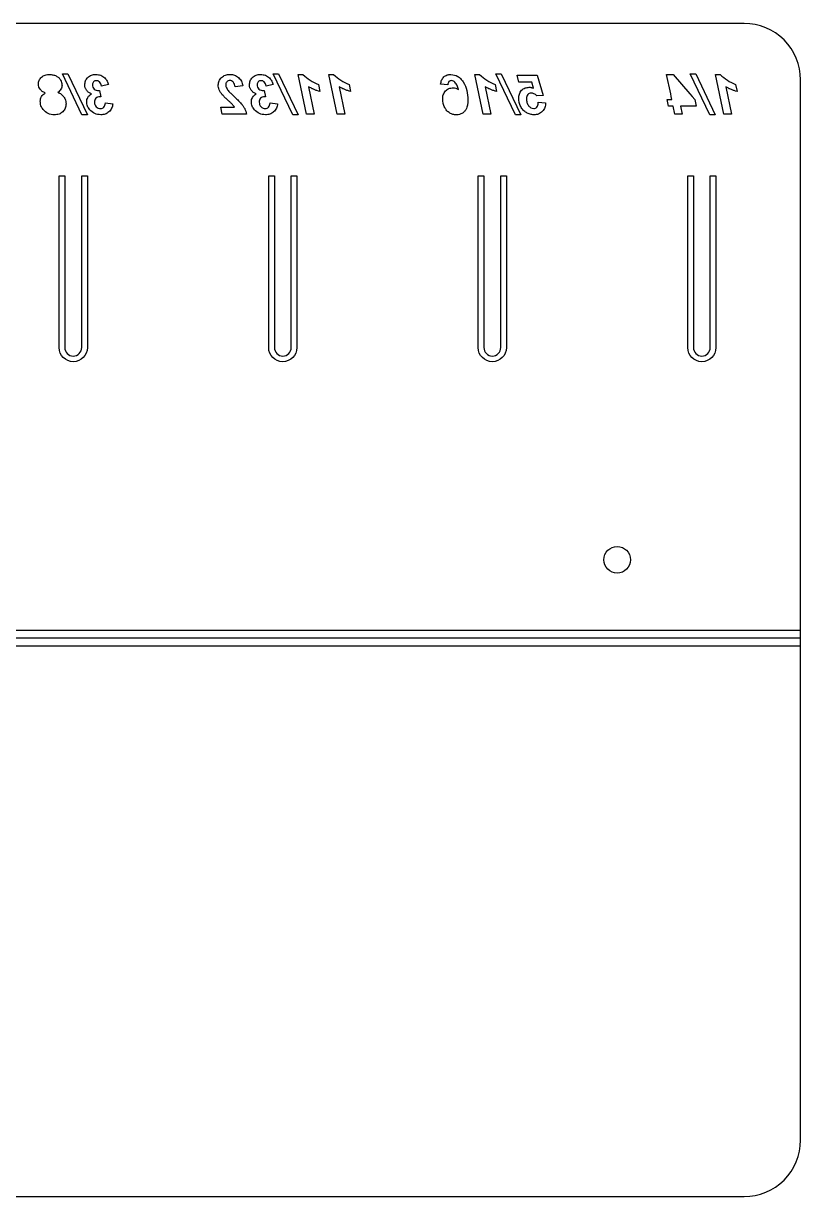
# Model space of a CAD drawing. Header units: inches. Extents: x -27.2 to 0.5, y -10.4 to 0.
# Drawn here: x -6.39 to 0.5, y -10.39 to 0 of the extents above; entities that cross this region are included whole.
import ezdxf

# ---------------------------------------------------------------- set-up
doc = ezdxf.new("R2010")
doc.units = ezdxf.units.IN
doc.layers.get('0').update_dxf_attribs({"linetype": 'CONTINUOUS'})

msp = doc.modelspace()

# ---------------------------------------------------------------- linework, layer by layer
for p, q in [((-3.879, -0.803), (-3.952, -0.451)), ((-3.952, -0.451), (-3.911, -0.451)), ((-3.607, -0.803), (-3.68, -0.451)), ((-3.68, -0.451), (-3.639, -0.451)), ((-2.313, -0.803), (-2.386, -0.451)), ((-2.386, -0.451), (-2.345, -0.451)), ((-1.998, -0.52), (-2.011, -0.458)), ((-2.011, -0.458), (-1.835, -0.458)), ((-1.835, -0.458), (-1.782, -0.637)), ((-0.181, -0.803), (-0.255, -0.451)), ((-0.255, -0.451), (-0.213, -0.451)), ((-6.255, -0.538), (-6.255, -0.538)), ((-5.713, -0.594), (-5.701, -0.651)), ((-5.633, -0.542), (-5.696, -0.555)), ((-4.444, -0.552), (-4.511, -0.562)), ((-4.253, -0.594), (-4.241, -0.651)), ((-4.173, -0.542), (-4.236, -0.555)), ((-3.86, -0.561), (-3.81, -0.803)), ((-3.773, -0.541), (-3.761, -0.602)), ((-3.588, -0.561), (-3.538, -0.803)), ((-3.502, -0.541), (-3.489, -0.602)), ((-2.626, -0.544), (-2.69, -0.539)), ((-2.294, -0.561), (-2.244, -0.803)), ((-2.208, -0.541), (-2.195, -0.602)), ((-1.882, -0.52), (-1.998, -0.52)), ((-1.866, -0.574), (-1.882, -0.52)), ((-0.163, -0.561), (-0.112, -0.803)), ((-0.076, -0.541), (-0.063, -0.602)), ((-5.661, -0.704), (-5.595, -0.712)), ((-4.201, -0.704), (-4.135, -0.712)), ((-2.448, -0.676), (-2.448, -0.679)), ((-1.782, -0.637), (-1.838, -0.641)), ((-1.827, -0.697), (-1.76, -0.703)), ((-4.625, -0.803), (-4.637, -0.741)), ((-4.637, -0.741), (-4.516, -0.741)), ((-4.412, -0.803), (-4.625, -0.803)), ((-3.81, -0.803), (-3.879, -0.803)), ((-3.538, -0.803), (-3.607, -0.803)), ((-2.244, -0.803), (-2.313, -0.803)), ((-0.112, -0.803), (-0.181, -0.803)), ((-27.25, -5.374), (0.5, -5.374)), ((0.5, -5.445), (-27.25, -5.445)), ((0.5, -5.517), (-27.25, -5.517))]:
    msp.add_line(p, q)
for points in [[(0, -10.391, 0.414214), (0.5, -9.891), (0.5, -0.5, 0.414214), (0, 0), (-26.75, 0, 0.414214), (-27.25, -0.5), (-27.25, -9.891, 0.414214), (-26.75, -10.391)], [(-6.021, -2.871, 1), (-5.871, -2.871), (-5.871, -1.35), (-5.821, -1.35), (-5.821, -2.871, -1), (-6.071, -2.871), (-6.071, -1.35), (-6.021, -1.35)], [(-4.164, -2.871, 1), (-4.014, -2.871), (-4.014, -1.35), (-3.964, -1.35), (-3.964, -2.871, -1), (-4.214, -2.871), (-4.214, -1.35), (-4.164, -1.35)], [(-2.307, -2.871, 1), (-2.157, -2.871), (-2.157, -1.35), (-2.107, -1.35), (-2.107, -2.871, -1), (-2.357, -2.871), (-2.357, -1.35), (-2.307, -1.35)], [(-0.5, -2.871), (-0.5, -1.35), (-0.45, -1.35), (-0.45, -2.871, 1), (-0.3, -2.871), (-0.3, -1.35), (-0.25, -1.35), (-0.25, -2.871, -1)]]:
    msp.add_lwpolyline(points, format="xyb", close=True)
for points in [[(-5.869, -0.809), (-6.042, -0.447), (-5.994, -0.447), (-5.821, -0.809)], [(-4.001, -0.809), (-4.174, -0.447), (-4.127, -0.447), (-3.953, -0.809)], [(-2.028, -0.809), (-2.201, -0.447), (-2.153, -0.447), (-1.98, -0.809)], [(-0.549, -0.803), (-0.614, -0.803), (-0.629, -0.732), (-0.671, -0.732), (-0.683, -0.673), (-0.641, -0.673), (-0.646, -0.648), (-0.651, -0.623), (-0.687, -0.453), (-0.628, -0.453), (-0.482, -0.623), (-0.46, -0.648), (-0.438, -0.674), (-0.426, -0.732), (-0.564, -0.732)], [(-0.304, -0.809), (-0.477, -0.447), (-0.429, -0.447), (-0.256, -0.809)]]:
    msp.add_lwpolyline(points, close=True)
msp.add_circle((-1.125, -4.75), 0.118)
for points, knots in [([(-6.255, -0.538), (-6.254, -0.526), (-6.253, -0.514), (-6.244, -0.494), (-6.237, -0.485), (-6.229, -0.476)], [0, 0, 0, 0, 0.0895103, 0.0895103, 0.1790423, 0.1790423, 0.1790423, 0.1790423]), ([(-6.229, -0.476), (-6.217, -0.468), (-6.207, -0.461), (-6.182, -0.453), (-6.169, -0.452), (-6.156, -0.452)], [0, 0, 0, 0, 0.1120344, 0.1120344, 0.2230171, 0.2230171, 0.2230171, 0.2230171]), ([(-6.156, -0.452), (-6.146, -0.452), (-6.136, -0.453), (-6.116, -0.457), (-6.107, -0.461), (-6.097, -0.465)], [0, 0, 0, 0, 0.0771823, 0.0771823, 0.1544878, 0.1544878, 0.1544878, 0.1544878]), ([(-6.097, -0.465), (-6.09, -0.47), (-6.082, -0.474), (-6.069, -0.486), (-6.064, -0.494), (-6.059, -0.502)], [0, 0, 0, 0, 0.0690327, 0.0690327, 0.1381318, 0.1381318, 0.1381318, 0.1381318]), ([(-6.059, -0.502), (-6.055, -0.509), (-6.052, -0.516), (-6.048, -0.528), (-6.047, -0.533), (-6.047, -0.538)], [0, 0, 0, 0, 0.0613317, 0.0613317, 0.1011847, 0.1011847, 0.1011847, 0.1011847]), ([(-5.844, -0.543), (-5.843, -0.531), (-5.842, -0.519), (-5.834, -0.498), (-5.826, -0.488), (-5.819, -0.479)], [0, 0, 0, 0, 0.0913399, 0.0913399, 0.1826867, 0.1826867, 0.1826867, 0.1826867]), ([(-5.819, -0.479), (-5.807, -0.469), (-5.798, -0.462), (-5.773, -0.453), (-5.759, -0.452), (-5.746, -0.452)], [0, 0, 0, 0, 0.1147958, 0.1147958, 0.2284521, 0.2284521, 0.2284521, 0.2284521]), ([(-5.766, -0.516), (-5.769, -0.521), (-5.772, -0.524), (-5.775, -0.533), (-5.776, -0.538), (-5.776, -0.543)], [0, 0, 0, 0, 0.04100901, 0.04100901, 0.08178306, 0.08178306, 0.08178306, 0.08178306]), ([(-5.741, -0.507), (-5.746, -0.507), (-5.75, -0.507), (-5.759, -0.51), (-5.762, -0.513), (-5.766, -0.516)], [0, 0, 0, 0, 0.03616929, 0.03616929, 0.07244502, 0.07244502, 0.07244502, 0.07244502]), ([(-5.746, -0.452), (-5.731, -0.453), (-5.716, -0.454), (-5.69, -0.464), (-5.678, -0.473), (-5.666, -0.483)], [0, 0, 0, 0, 0.11298, 0.11298, 0.2260026, 0.2260026, 0.2260026, 0.2260026]), ([(-5.714, -0.518), (-5.718, -0.514), (-5.722, -0.511), (-5.731, -0.508), (-5.736, -0.507), (-5.741, -0.507)], [0, 0, 0, 0, 0.03802152, 0.03802152, 0.07607967, 0.07607967, 0.07607967, 0.07607967]), ([(-5.696, -0.555), (-5.698, -0.548), (-5.699, -0.541), (-5.706, -0.528), (-5.709, -0.524), (-5.714, -0.518)], [0, 0, 0, 0, 0.0538288, 0.0538288, 0.1092809, 0.1092809, 0.1092809, 0.1092809]), ([(-5.666, -0.483), (-5.658, -0.492), (-5.652, -0.5), (-5.641, -0.52), (-5.637, -0.531), (-5.633, -0.542)], [0, 0, 0, 0, 0.0973688, 0.0973688, 0.1936686, 0.1936686, 0.1936686, 0.1936686]), ([(-4.661, -0.545), (-4.66, -0.533), (-4.659, -0.52), (-4.65, -0.498), (-4.642, -0.488), (-4.633, -0.478)], [0, 0, 0, 0, 0.0973033, 0.0973033, 0.1946583, 0.1946583, 0.1946583, 0.1946583]), ([(-4.633, -0.478), (-4.621, -0.469), (-4.611, -0.462), (-4.585, -0.453), (-4.571, -0.452), (-4.557, -0.452)], [0, 0, 0, 0, 0.117776, 0.117776, 0.2346407, 0.2346407, 0.2346407, 0.2346407]), ([(-4.584, -0.516), (-4.588, -0.521), (-4.591, -0.525), (-4.594, -0.534), (-4.595, -0.54), (-4.595, -0.545)], [0, 0, 0, 0, 0.04315906, 0.04315906, 0.08617864, 0.08617864, 0.08617864, 0.08617864]), ([(-4.558, -0.505), (-4.563, -0.506), (-4.568, -0.506), (-4.577, -0.51), (-4.581, -0.513), (-4.584, -0.516)], [0, 0, 0, 0, 0.03803741, 0.03803741, 0.07609758, 0.07609758, 0.07609758, 0.07609758]), ([(-4.53, -0.518), (-4.534, -0.514), (-4.538, -0.511), (-4.547, -0.506), (-4.553, -0.506), (-4.558, -0.505)], [0, 0, 0, 0, 0.04130249, 0.04130249, 0.08263474, 0.08263474, 0.08263474, 0.08263474]), ([(-4.557, -0.452), (-4.543, -0.453), (-4.529, -0.453), (-4.504, -0.462), (-4.494, -0.469), (-4.482, -0.478)], [0, 0, 0, 0, 0.1041495, 0.1041495, 0.2085119, 0.2085119, 0.2085119, 0.2085119]), ([(-4.511, -0.562), (-4.513, -0.554), (-4.515, -0.546), (-4.521, -0.531), (-4.524, -0.525), (-4.53, -0.518)], [0, 0, 0, 0, 0.0625252, 0.0625252, 0.1276323, 0.1276323, 0.1276323, 0.1276323]), ([(-4.482, -0.478), (-4.472, -0.489), (-4.463, -0.499), (-4.45, -0.524), (-4.447, -0.538), (-4.444, -0.552)], [0, 0, 0, 0, 0.119618, 0.119618, 0.2384146, 0.2384146, 0.2384146, 0.2384146]), ([(-4.384, -0.543), (-4.383, -0.531), (-4.382, -0.519), (-4.374, -0.498), (-4.367, -0.488), (-4.359, -0.479)], [0, 0, 0, 0, 0.0913398, 0.0913398, 0.1826867, 0.1826867, 0.1826867, 0.1826867]), ([(-4.359, -0.479), (-4.347, -0.469), (-4.338, -0.462), (-4.313, -0.453), (-4.3, -0.452), (-4.286, -0.452)], [0, 0, 0, 0, 0.1147958, 0.1147958, 0.2284521, 0.2284521, 0.2284521, 0.2284521]), ([(-4.306, -0.516), (-4.31, -0.521), (-4.312, -0.524), (-4.316, -0.533), (-4.316, -0.538), (-4.316, -0.543)], [0, 0, 0, 0, 0.04100902, 0.04100902, 0.08178307, 0.08178307, 0.08178307, 0.08178307]), ([(-4.281, -0.507), (-4.286, -0.507), (-4.291, -0.507), (-4.299, -0.51), (-4.302, -0.513), (-4.306, -0.516)], [0, 0, 0, 0, 0.03616933, 0.03616933, 0.0724451, 0.0724451, 0.0724451, 0.0724451]), ([(-4.286, -0.452), (-4.271, -0.453), (-4.256, -0.454), (-4.23, -0.464), (-4.218, -0.473), (-4.207, -0.483)], [0, 0, 0, 0, 0.11298, 0.11298, 0.2260026, 0.2260026, 0.2260026, 0.2260026]), ([(-4.255, -0.518), (-4.258, -0.514), (-4.262, -0.511), (-4.271, -0.508), (-4.276, -0.507), (-4.281, -0.507)], [0, 0, 0, 0, 0.03802152, 0.03802152, 0.07607968, 0.07607968, 0.07607968, 0.07607968]), ([(-4.236, -0.555), (-4.238, -0.548), (-4.24, -0.541), (-4.246, -0.528), (-4.249, -0.524), (-4.255, -0.518)], [0, 0, 0, 0, 0.0538288, 0.0538288, 0.1092809, 0.1092809, 0.1092809, 0.1092809]), ([(-4.207, -0.483), (-4.198, -0.492), (-4.192, -0.5), (-4.181, -0.52), (-4.177, -0.531), (-4.173, -0.542)], [0, 0, 0, 0, 0.0973688, 0.0973688, 0.1936687, 0.1936687, 0.1936687, 0.1936687]), ([(-3.911, -0.451), (-3.888, -0.471), (-3.87, -0.488), (-3.824, -0.518), (-3.799, -0.529), (-3.773, -0.541)], [0, 0, 0, 0, 0.2331454, 0.2331454, 0.4637313, 0.4637313, 0.4637313, 0.4637313]), ([(-3.639, -0.451), (-3.616, -0.471), (-3.598, -0.488), (-3.552, -0.518), (-3.527, -0.529), (-3.502, -0.541)], [0, 0, 0, 0, 0.2331455, 0.2331455, 0.4637314, 0.4637314, 0.4637314, 0.4637314]), ([(-2.69, -0.539), (-2.688, -0.526), (-2.686, -0.514), (-2.677, -0.492), (-2.67, -0.484), (-2.662, -0.473)], [0, 0, 0, 0, 0.0939792, 0.0939792, 0.1892858, 0.1892858, 0.1892858, 0.1892858]), ([(-2.662, -0.473), (-2.652, -0.466), (-2.643, -0.46), (-2.622, -0.453), (-2.611, -0.452), (-2.599, -0.452)], [0, 0, 0, 0, 0.0947599, 0.0947599, 0.188927, 0.188927, 0.188927, 0.188927]), ([(-2.616, -0.515), (-2.619, -0.52), (-2.622, -0.523), (-2.625, -0.533), (-2.625, -0.539), (-2.626, -0.544)], [0, 0, 0, 0, 0.04590354, 0.04590354, 0.09020676, 0.09020676, 0.09020676, 0.09020676]), ([(-2.594, -0.506), (-2.598, -0.507), (-2.602, -0.507), (-2.61, -0.51), (-2.612, -0.512), (-2.616, -0.515)], [0, 0, 0, 0, 0.03080194, 0.03080194, 0.06173308, 0.06173308, 0.06173308, 0.06173308]), ([(-2.599, -0.452), (-2.577, -0.455), (-2.555, -0.458), (-2.528, -0.474), (-2.52, -0.481), (-2.505, -0.497), (-2.497, -0.507), (-2.49, -0.517)], [0, 0, 0, 0, 0.1753396, 0.1753396, 0.2633786, 0.2633786, 0.365568, 0.365568, 0.365568, 0.365568]), ([(-2.563, -0.52), (-2.568, -0.516), (-2.572, -0.512), (-2.583, -0.508), (-2.588, -0.507), (-2.594, -0.506)], [0, 0, 0, 0, 0.04527615, 0.04527615, 0.09063097, 0.09063097, 0.09063097, 0.09063097]), ([(-2.49, -0.517), (-2.476, -0.544), (-2.464, -0.567), (-2.451, -0.62), (-2.45, -0.648), (-2.448, -0.676)], [0, 0, 0, 0, 0.2305178, 0.2305178, 0.4599681, 0.4599681, 0.4599681, 0.4599681]), ([(-2.345, -0.451), (-2.322, -0.471), (-2.304, -0.488), (-2.258, -0.518), (-2.233, -0.529), (-2.208, -0.541)], [0, 0, 0, 0, 0.2331454, 0.2331454, 0.4637313, 0.4637313, 0.4637313, 0.4637313]), ([(-0.213, -0.451), (-0.19, -0.471), (-0.172, -0.488), (-0.126, -0.518), (-0.101, -0.529), (-0.076, -0.541)], [0, 0, 0, 0, 0.2331454, 0.2331454, 0.4637313, 0.4637313, 0.4637313, 0.4637313]), ([(-6.251, -0.563), (-6.251, -0.563), (-6.251, -0.562), (-6.254, -0.554), (-6.254, -0.546), (-6.255, -0.538)], [0.06035086, 0.06035086, 0.06035086, 0.06035086, 0.0651631, 0.0651631, 0.12804384, 0.12804384, 0.12804384, 0.12804384]), ([(-6.196, -0.616), (-6.204, -0.612), (-6.213, -0.608), (-6.228, -0.597), (-6.233, -0.591), (-6.24, -0.583)], [0, 0, 0, 0, 0.0710065, 0.0710065, 0.1426814, 0.1426814, 0.1426814, 0.1426814]), ([(-6.228, -0.648), (-6.223, -0.641), (-6.219, -0.635), (-6.209, -0.624), (-6.202, -0.62), (-6.196, -0.616)], [0, 0, 0, 0, 0.0623923, 0.0623923, 0.1245972, 0.1245972, 0.1245972, 0.1245972]), ([(-6.055, -0.582), (-6.059, -0.588), (-6.063, -0.593), (-6.072, -0.603), (-6.078, -0.607), (-6.083, -0.61)], [0, 0, 0, 0, 0.0545088, 0.0545088, 0.1087872, 0.1087872, 0.1087872, 0.1087872]), ([(-6.083, -0.61), (-6.072, -0.615), (-6.062, -0.619), (-6.044, -0.632), (-6.037, -0.641), (-6.03, -0.65)], [0, 0, 0, 0, 0.0863974, 0.0863974, 0.1728222, 0.1728222, 0.1728222, 0.1728222]), ([(-6.048, -0.563), (-6.048, -0.564), (-6.048, -0.565), (-6.05, -0.571), (-6.052, -0.577), (-6.055, -0.582)], [0.04200837, 0.04200837, 0.04200837, 0.04200837, 0.04723529, 0.04723529, 0.09448665, 0.09448665, 0.09448665, 0.09448665]), ([(-5.828, -0.592), (-5.833, -0.584), (-5.837, -0.577), (-5.843, -0.561), (-5.843, -0.552), (-5.844, -0.543)], [0, 0, 0, 0, 0.06767, 0.06767, 0.13534, 0.13534, 0.13534, 0.13534]), ([(-5.784, -0.624), (-5.793, -0.621), (-5.801, -0.617), (-5.816, -0.606), (-5.822, -0.599), (-5.828, -0.592)], [0, 0, 0, 0, 0.0709863, 0.0709863, 0.1420523, 0.1420523, 0.1420523, 0.1420523]), ([(-5.776, -0.543), (-5.775, -0.55), (-5.775, -0.557), (-5.77, -0.57), (-5.766, -0.575), (-5.762, -0.581)], [0, 0, 0, 0, 0.0540591, 0.0540591, 0.1083495, 0.1083495, 0.1083495, 0.1083495]), ([(-5.762, -0.581), (-5.755, -0.586), (-5.749, -0.59), (-5.735, -0.594), (-5.727, -0.595), (-5.72, -0.595)], [0, 0, 0, 0, 0.0648179, 0.0648179, 0.1287817, 0.1287817, 0.1287817, 0.1287817]), ([(-5.72, -0.595), (-5.719, -0.595), (-5.717, -0.595), (-5.715, -0.595), (-5.714, -0.595), (-5.713, -0.594)], [0, 0, 0, 0, 0.00881775, 0.00881775, 0.01762439, 0.01762439, 0.01762439, 0.01762439]), ([(-4.653, -0.587), (-4.655, -0.58), (-4.658, -0.574), (-4.661, -0.56), (-4.661, -0.553), (-4.661, -0.545)], [0, 0, 0, 0, 0.0547651, 0.0547651, 0.1095847, 0.1095847, 0.1095847, 0.1095847]), ([(-4.625, -0.631), (-4.63, -0.624), (-4.636, -0.617), (-4.645, -0.603), (-4.649, -0.596), (-4.653, -0.587)], [0, 0, 0, 0, 0.0664934, 0.0664934, 0.1336236, 0.1336236, 0.1336236, 0.1336236]), ([(-4.595, -0.545), (-4.595, -0.55), (-4.594, -0.553), (-4.592, -0.562), (-4.59, -0.566), (-4.589, -0.57)], [0, 0, 0, 0, 0.03609009, 0.03609009, 0.07179303, 0.07179303, 0.07179303, 0.07179303]), ([(-4.589, -0.57), (-4.585, -0.576), (-4.582, -0.581), (-4.575, -0.592), (-4.57, -0.597), (-4.566, -0.602)], [0, 0, 0, 0, 0.057347, 0.057347, 0.1132367, 0.1132367, 0.1132367, 0.1132367]), ([(-4.566, -0.602), (-4.558, -0.61), (-4.552, -0.616), (-4.536, -0.632), (-4.529, -0.639), (-4.521, -0.646)], [0, 0, 0, 0, 0.0896047, 0.0896047, 0.1710433, 0.1710433, 0.1710433, 0.1710433]), ([(-4.368, -0.592), (-4.373, -0.584), (-4.378, -0.577), (-4.383, -0.561), (-4.384, -0.552), (-4.384, -0.543)], [0, 0, 0, 0, 0.06767, 0.06767, 0.1353399, 0.1353399, 0.1353399, 0.1353399]), ([(-4.324, -0.624), (-4.333, -0.621), (-4.341, -0.617), (-4.356, -0.606), (-4.362, -0.599), (-4.368, -0.592)], [0, 0, 0, 0, 0.0709863, 0.0709863, 0.1420522, 0.1420522, 0.1420522, 0.1420522]), ([(-4.316, -0.543), (-4.316, -0.55), (-4.315, -0.557), (-4.311, -0.57), (-4.307, -0.575), (-4.302, -0.581)], [0, 0, 0, 0, 0.0540591, 0.0540591, 0.1083496, 0.1083496, 0.1083496, 0.1083496]), ([(-4.302, -0.581), (-4.295, -0.586), (-4.289, -0.59), (-4.275, -0.594), (-4.268, -0.595), (-4.26, -0.595)], [0, 0, 0, 0, 0.064818, 0.064818, 0.1287818, 0.1287818, 0.1287818, 0.1287818]), ([(-4.26, -0.595), (-4.259, -0.595), (-4.258, -0.595), (-4.255, -0.595), (-4.254, -0.595), (-4.253, -0.594)], [0, 0, 0, 0, 0.00881766, 0.00881766, 0.01762421, 0.01762421, 0.01762421, 0.01762421]), ([(-3.811, -0.586), (-3.819, -0.582), (-3.828, -0.579), (-3.844, -0.57), (-3.852, -0.566), (-3.86, -0.561)], [0, 0, 0, 0, 0.0709603, 0.0709603, 0.1421688, 0.1421688, 0.1421688, 0.1421688]), ([(-3.761, -0.602), (-3.77, -0.6), (-3.778, -0.598), (-3.794, -0.592), (-3.803, -0.589), (-3.811, -0.586)], [0, 0, 0, 0, 0.0737787, 0.0737787, 0.1469096, 0.1469096, 0.1469096, 0.1469096]), ([(-3.539, -0.586), (-3.547, -0.582), (-3.556, -0.579), (-3.573, -0.57), (-3.58, -0.566), (-3.588, -0.561)], [0, 0, 0, 0, 0.0709603, 0.0709603, 0.1421688, 0.1421688, 0.1421688, 0.1421688]), ([(-3.489, -0.602), (-3.498, -0.6), (-3.506, -0.598), (-3.522, -0.592), (-3.531, -0.589), (-3.539, -0.586)], [0, 0, 0, 0, 0.0737786, 0.0737786, 0.1469095, 0.1469095, 0.1469095, 0.1469095]), ([(-2.672, -0.673), (-2.672, -0.659), (-2.671, -0.645), (-2.662, -0.62), (-2.655, -0.609), (-2.646, -0.597)], [0, 0, 0, 0, 0.1059717, 0.1059717, 0.2126705, 0.2126705, 0.2126705, 0.2126705]), ([(-2.646, -0.597), (-2.636, -0.589), (-2.627, -0.581), (-2.605, -0.572), (-2.592, -0.571), (-2.579, -0.57)], [0, 0, 0, 0, 0.0995719, 0.0995719, 0.1990855, 0.1990855, 0.1990855, 0.1990855]), ([(-2.579, -0.57), (-2.571, -0.57), (-2.563, -0.571), (-2.547, -0.576), (-2.54, -0.58), (-2.532, -0.584)], [0, 0, 0, 0, 0.0661531, 0.0661531, 0.1322653, 0.1322653, 0.1322653, 0.1322653]), ([(-2.532, -0.584), (-2.536, -0.573), (-2.539, -0.561), (-2.549, -0.539), (-2.555, -0.531), (-2.563, -0.52)], [0, 0, 0, 0, 0.0920175, 0.0920175, 0.1864568, 0.1864568, 0.1864568, 0.1864568]), ([(-2.245, -0.586), (-2.253, -0.582), (-2.262, -0.579), (-2.279, -0.57), (-2.286, -0.566), (-2.294, -0.561)], [0, 0, 0, 0, 0.0709603, 0.0709603, 0.1421688, 0.1421688, 0.1421688, 0.1421688]), ([(-2.195, -0.602), (-2.204, -0.6), (-2.212, -0.598), (-2.228, -0.592), (-2.237, -0.589), (-2.245, -0.586)], [0, 0, 0, 0, 0.0737787, 0.0737787, 0.1469096, 0.1469096, 0.1469096, 0.1469096]), ([(-1.998, -0.665), (-1.997, -0.651), (-1.996, -0.638), (-1.988, -0.614), (-1.981, -0.604), (-1.972, -0.592)], [0, 0, 0, 0, 0.1019279, 0.1019279, 0.2043968, 0.2043968, 0.2043968, 0.2043968]), ([(-1.972, -0.592), (-1.962, -0.584), (-1.953, -0.576), (-1.931, -0.567), (-1.918, -0.566), (-1.906, -0.565)], [0, 0, 0, 0, 0.0983868, 0.0983868, 0.1966951, 0.1966951, 0.1966951, 0.1966951]), ([(-1.889, -0.616), (-1.894, -0.616), (-1.9, -0.617), (-1.91, -0.621), (-1.914, -0.624), (-1.918, -0.628)], [0, 0, 0, 0, 0.04329879, 0.04329879, 0.08667327, 0.08667327, 0.08667327, 0.08667327]), ([(-1.906, -0.565), (-1.903, -0.565), (-1.899, -0.565), (-1.893, -0.566), (-1.889, -0.567), (-1.886, -0.568)], [0, 0, 0, 0, 0.0260674, 0.0260674, 0.05212615, 0.05212615, 0.05212615, 0.05212615]), ([(-1.863, -0.622), (-1.867, -0.62), (-1.871, -0.619), (-1.88, -0.616), (-1.884, -0.616), (-1.889, -0.616)], [0, 0, 0, 0, 0.03449155, 0.03449155, 0.06899573, 0.06899573, 0.06899573, 0.06899573]), ([(-1.886, -0.568), (-1.883, -0.569), (-1.879, -0.569), (-1.873, -0.572), (-1.869, -0.573), (-1.866, -0.574)], [0, 0, 0, 0, 0.02781037, 0.02781037, 0.05560373, 0.05560373, 0.05560373, 0.05560373]), ([(-1.838, -0.641), (-1.842, -0.637), (-1.846, -0.634), (-1.854, -0.627), (-1.858, -0.625), (-1.863, -0.622)], [0, 0, 0, 0, 0.03924757, 0.03924757, 0.07871053, 0.07871053, 0.07871053, 0.07871053]), ([(-0.113, -0.586), (-0.122, -0.582), (-0.13, -0.579), (-0.147, -0.57), (-0.154, -0.566), (-0.163, -0.561)], [0, 0, 0, 0, 0.0709603, 0.0709603, 0.1421688, 0.1421688, 0.1421688, 0.1421688]), ([(-0.063, -0.602), (-0.073, -0.6), (-0.08, -0.598), (-0.097, -0.592), (-0.105, -0.589), (-0.113, -0.586)], [0, 0, 0, 0, 0.0737787, 0.0737787, 0.1469096, 0.1469096, 0.1469096, 0.1469096]), ([(-6.238, -0.679), (-6.237, -0.675), (-6.237, -0.672), (-6.234, -0.661), (-6.231, -0.655), (-6.228, -0.648)], [0.02873948, 0.02873948, 0.02873948, 0.02873948, 0.05709613, 0.05709613, 0.11429028, 0.11429028, 0.11429028, 0.11429028]), ([(-6.213, -0.762), (-6.221, -0.752), (-6.228, -0.741), (-6.235, -0.721), (-6.236, -0.713), (-6.237, -0.704)], [0, 0, 0, 0, 0.1002363, 0.1002363, 0.165605, 0.165605, 0.165605, 0.165605]), ([(-6.01, -0.712), (-6.011, -0.725), (-6.012, -0.739), (-6.022, -0.762), (-6.03, -0.772), (-6.038, -0.782)], [0, 0, 0, 0, 0.1002065, 0.1002065, 0.2004915, 0.2004915, 0.2004915, 0.2004915]), ([(-6.015, -0.679), (-6.015, -0.679), (-6.015, -0.679), (-6.012, -0.687), (-6.011, -0.696), (-6.011, -0.704)], [0.08662848, 0.08662848, 0.08662848, 0.08662848, 0.08735945, 0.08735945, 0.15339084, 0.15339084, 0.15339084, 0.15339084]), ([(-5.827, -0.693), (-5.827, -0.686), (-5.826, -0.68), (-5.823, -0.667), (-5.82, -0.661), (-5.817, -0.655)], [0, 0, 0, 0, 0.0535009, 0.0535009, 0.1069822, 0.1069822, 0.1069822, 0.1069822]), ([(-5.8, -0.765), (-5.808, -0.754), (-5.815, -0.743), (-5.825, -0.72), (-5.826, -0.707), (-5.827, -0.693)], [0, 0, 0, 0, 0.1004817, 0.1004817, 0.2010924, 0.2010924, 0.2010924, 0.2010924]), ([(-5.817, -0.655), (-5.812, -0.648), (-5.808, -0.642), (-5.797, -0.632), (-5.791, -0.628), (-5.784, -0.624)], [0, 0, 0, 0, 0.0619432, 0.0619432, 0.1236808, 0.1236808, 0.1236808, 0.1236808]), ([(-5.745, -0.663), (-5.75, -0.669), (-5.753, -0.673), (-5.757, -0.684), (-5.757, -0.691), (-5.758, -0.697)], [0, 0, 0, 0, 0.0519883, 0.0519883, 0.1036802, 0.1036802, 0.1036802, 0.1036802]), ([(-5.758, -0.697), (-5.757, -0.705), (-5.757, -0.712), (-5.752, -0.726), (-5.747, -0.731), (-5.742, -0.737)], [0, 0, 0, 0, 0.0574715, 0.0574715, 0.1150386, 0.1150386, 0.1150386, 0.1150386]), ([(-5.712, -0.651), (-5.718, -0.651), (-5.724, -0.651), (-5.736, -0.655), (-5.74, -0.659), (-5.745, -0.663)], [0, 0, 0, 0, 0.04762503, 0.04762503, 0.09544797, 0.09544797, 0.09544797, 0.09544797]), ([(-5.701, -0.651), (-5.703, -0.651), (-5.705, -0.651), (-5.708, -0.651), (-5.71, -0.651), (-5.712, -0.651)], [0, 0, 0, 0, 0.01402739, 0.01402739, 0.02807186, 0.02807186, 0.02807186, 0.02807186]), ([(-5.675, -0.742), (-5.671, -0.736), (-5.667, -0.731), (-5.663, -0.718), (-5.662, -0.711), (-5.661, -0.704)], [0, 0, 0, 0, 0.0613862, 0.0613862, 0.1203939, 0.1203939, 0.1203939, 0.1203939]), ([(-5.595, -0.712), (-5.598, -0.725), (-5.6, -0.739), (-5.612, -0.763), (-5.62, -0.773), (-5.63, -0.784)], [0, 0, 0, 0, 0.1056358, 0.1056358, 0.2118524, 0.2118524, 0.2118524, 0.2118524]), ([(-4.579, -0.677), (-4.586, -0.67), (-4.594, -0.662), (-4.61, -0.647), (-4.616, -0.64), (-4.625, -0.631)], [0, 0, 0, 0, 0.0828174, 0.0828174, 0.1692397, 0.1692397, 0.1692397, 0.1692397]), ([(-4.536, -0.718), (-4.544, -0.71), (-4.549, -0.704), (-4.564, -0.69), (-4.571, -0.684), (-4.579, -0.677)], [0, 0, 0, 0, 0.0848489, 0.0848489, 0.1635063, 0.1635063, 0.1635063, 0.1635063]), ([(-4.516, -0.741), (-4.519, -0.737), (-4.523, -0.733), (-4.529, -0.725), (-4.533, -0.721), (-4.536, -0.718)], [0, 0, 0, 0, 0.03850449, 0.03850449, 0.07701674, 0.07701674, 0.07701674, 0.07701674]), ([(-4.521, -0.646), (-4.51, -0.656), (-4.499, -0.667), (-4.477, -0.689), (-4.468, -0.698), (-4.457, -0.711)], [0, 0, 0, 0, 0.116259, 0.116259, 0.2396463, 0.2396463, 0.2396463, 0.2396463]), ([(-4.457, -0.711), (-4.451, -0.717), (-4.445, -0.724), (-4.435, -0.739), (-4.431, -0.746), (-4.427, -0.754)], [0, 0, 0, 0, 0.0670719, 0.0670719, 0.1341463, 0.1341463, 0.1341463, 0.1341463]), ([(-4.367, -0.693), (-4.367, -0.686), (-4.367, -0.68), (-4.363, -0.667), (-4.36, -0.661), (-4.357, -0.655)], [0, 0, 0, 0, 0.0535009, 0.0535009, 0.1069823, 0.1069823, 0.1069823, 0.1069823]), ([(-4.34, -0.765), (-4.348, -0.754), (-4.356, -0.743), (-4.365, -0.72), (-4.366, -0.707), (-4.367, -0.693)], [0, 0, 0, 0, 0.1004818, 0.1004818, 0.2010924, 0.2010924, 0.2010924, 0.2010924]), ([(-4.357, -0.655), (-4.352, -0.648), (-4.348, -0.642), (-4.337, -0.632), (-4.331, -0.628), (-4.324, -0.624)], [0, 0, 0, 0, 0.0619431, 0.0619431, 0.1236807, 0.1236807, 0.1236807, 0.1236807]), ([(-4.286, -0.663), (-4.29, -0.669), (-4.293, -0.673), (-4.297, -0.684), (-4.298, -0.691), (-4.298, -0.697)], [0, 0, 0, 0, 0.0519883, 0.0519883, 0.1036802, 0.1036802, 0.1036802, 0.1036802]), ([(-4.298, -0.697), (-4.297, -0.705), (-4.297, -0.712), (-4.292, -0.726), (-4.287, -0.731), (-4.282, -0.737)], [0, 0, 0, 0, 0.0574715, 0.0574715, 0.1150387, 0.1150387, 0.1150387, 0.1150387]), ([(-4.252, -0.651), (-4.258, -0.651), (-4.265, -0.651), (-4.276, -0.655), (-4.28, -0.659), (-4.286, -0.663)], [0, 0, 0, 0, 0.04762498, 0.04762498, 0.09544786, 0.09544786, 0.09544786, 0.09544786]), ([(-4.241, -0.651), (-4.243, -0.651), (-4.245, -0.651), (-4.248, -0.651), (-4.25, -0.651), (-4.252, -0.651)], [0, 0, 0, 0, 0.01402741, 0.01402741, 0.02808369, 0.02808369, 0.02808369, 0.02808369]), ([(-4.215, -0.742), (-4.211, -0.736), (-4.208, -0.731), (-4.203, -0.718), (-4.202, -0.711), (-4.201, -0.704)], [0, 0, 0, 0, 0.0613862, 0.0613862, 0.1203939, 0.1203939, 0.1203939, 0.1203939]), ([(-4.135, -0.712), (-4.138, -0.725), (-4.14, -0.739), (-4.152, -0.763), (-4.16, -0.773), (-4.17, -0.784)], [0, 0, 0, 0, 0.1056358, 0.1056358, 0.2118524, 0.2118524, 0.2118524, 0.2118524]), ([(-2.654, -0.745), (-2.659, -0.733), (-2.665, -0.722), (-2.668, -0.708), (-2.669, -0.706), (-2.669, -0.704)], [0, 0, 0, 0, 0.0958982, 0.0958982, 0.1109738, 0.1109738, 0.1109738, 0.1109738]), ([(-2.449, -0.704), (-2.45, -0.708), (-2.45, -0.711), (-2.453, -0.728), (-2.456, -0.738), (-2.461, -0.752)], [0.0710024, 0.0710024, 0.0710024, 0.0710024, 0.0983926, 0.0983926, 0.1986822, 0.1986822, 0.1986822, 0.1986822]), ([(-1.98, -0.736), (-1.985, -0.725), (-1.99, -0.713), (-1.996, -0.69), (-1.997, -0.678), (-1.998, -0.665)], [0, 0, 0, 0, 0.0953838, 0.0953838, 0.1908686, 0.1908686, 0.1908686, 0.1908686]), ([(-1.918, -0.628), (-1.923, -0.635), (-1.926, -0.639), (-1.929, -0.652), (-1.929, -0.658), (-1.93, -0.665)], [0, 0, 0, 0, 0.0568105, 0.0568105, 0.1126497, 0.1126497, 0.1126497, 0.1126497]), ([(-1.93, -0.665), (-1.929, -0.677), (-1.929, -0.688), (-1.922, -0.71), (-1.917, -0.719), (-1.91, -0.73)], [0, 0, 0, 0, 0.0890219, 0.0890219, 0.1789864, 0.1789864, 0.1789864, 0.1789864]), ([(-1.837, -0.741), (-1.833, -0.734), (-1.83, -0.73), (-1.827, -0.717), (-1.826, -0.711), (-1.826, -0.704)], [0, 0, 0, 0, 0.056385, 0.056385, 0.1116739, 0.1116739, 0.1116739, 0.1116739]), ([(-1.826, -0.704), (-1.826, -0.703), (-1.826, -0.702), (-1.826, -0.699), (-1.826, -0.698), (-1.827, -0.697)], [0, 0, 0, 0, 0.01041829, 0.01041829, 0.0204184, 0.0204184, 0.0204184, 0.0204184]), ([(-1.76, -0.703), (-1.761, -0.717), (-1.762, -0.732), (-1.771, -0.757), (-1.78, -0.768), (-1.789, -0.78)], [0, 0, 0, 0, 0.1098178, 0.1098178, 0.220112, 0.220112, 0.220112, 0.220112]), ([(-6.113, -0.809), (-6.132, -0.808), (-6.152, -0.806), (-6.186, -0.79), (-6.199, -0.777), (-6.213, -0.762)], [0, 0, 0, 0, 0.1499665, 0.1499665, 0.300049, 0.300049, 0.300049, 0.300049]), ([(-6.038, -0.782), (-6.05, -0.791), (-6.06, -0.799), (-6.085, -0.808), (-6.099, -0.808), (-6.113, -0.809)], [0, 0, 0, 0, 0.1128347, 0.1128347, 0.2252215, 0.2252215, 0.2252215, 0.2252215]), ([(-5.703, -0.809), (-5.722, -0.807), (-5.74, -0.805), (-5.773, -0.791), (-5.786, -0.778), (-5.8, -0.765)], [0, 0, 0, 0, 0.1431225, 0.1431225, 0.2862533, 0.2862533, 0.2862533, 0.2862533]), ([(-5.742, -0.737), (-5.736, -0.742), (-5.731, -0.747), (-5.718, -0.752), (-5.711, -0.753), (-5.704, -0.753)], [0, 0, 0, 0, 0.0574446, 0.0574446, 0.1148532, 0.1148532, 0.1148532, 0.1148532]), ([(-5.704, -0.753), (-5.698, -0.753), (-5.693, -0.752), (-5.683, -0.749), (-5.68, -0.746), (-5.675, -0.742)], [0, 0, 0, 0, 0.04042517, 0.04042517, 0.08098346, 0.08098346, 0.08098346, 0.08098346]), ([(-5.63, -0.784), (-5.642, -0.792), (-5.652, -0.799), (-5.676, -0.807), (-5.69, -0.808), (-5.703, -0.809)], [0, 0, 0, 0, 0.1088799, 0.1088799, 0.2174392, 0.2174392, 0.2174392, 0.2174392]), ([(-4.427, -0.754), (-4.423, -0.762), (-4.42, -0.77), (-4.415, -0.786), (-4.413, -0.795), (-4.412, -0.803)], [0, 0, 0, 0, 0.0656295, 0.0656295, 0.131259, 0.131259, 0.131259, 0.131259]), ([(-4.243, -0.809), (-4.262, -0.807), (-4.281, -0.805), (-4.313, -0.791), (-4.326, -0.778), (-4.34, -0.765)], [0, 0, 0, 0, 0.1431225, 0.1431225, 0.2862533, 0.2862533, 0.2862533, 0.2862533]), ([(-4.282, -0.737), (-4.277, -0.742), (-4.271, -0.747), (-4.258, -0.752), (-4.251, -0.753), (-4.244, -0.753)], [0, 0, 0, 0, 0.0574445, 0.0574445, 0.1148531, 0.1148531, 0.1148531, 0.1148531]), ([(-4.244, -0.753), (-4.238, -0.753), (-4.233, -0.752), (-4.224, -0.749), (-4.22, -0.746), (-4.215, -0.742)], [0, 0, 0, 0, 0.04042515, 0.04042515, 0.08098343, 0.08098343, 0.08098343, 0.08098343]), ([(-4.17, -0.784), (-4.182, -0.792), (-4.192, -0.799), (-4.216, -0.807), (-4.23, -0.808), (-4.243, -0.809)], [0, 0, 0, 0, 0.1088799, 0.1088799, 0.2174391, 0.2174391, 0.2174391, 0.2174391]), ([(-2.608, -0.794), (-2.618, -0.787), (-2.627, -0.781), (-2.642, -0.764), (-2.648, -0.754), (-2.654, -0.745)], [0, 0, 0, 0, 0.0942066, 0.0942066, 0.1879593, 0.1879593, 0.1879593, 0.1879593]), ([(-2.55, -0.809), (-2.561, -0.809), (-2.571, -0.808), (-2.59, -0.803), (-2.599, -0.798), (-2.608, -0.794)], [0, 0, 0, 0, 0.0789659, 0.0789659, 0.1579212, 0.1579212, 0.1579212, 0.1579212]), ([(-2.497, -0.795), (-2.506, -0.799), (-2.514, -0.803), (-2.531, -0.808), (-2.541, -0.809), (-2.55, -0.809)], [0, 0, 0, 0, 0.0733174, 0.0733174, 0.1466033, 0.1466033, 0.1466033, 0.1466033]), ([(-2.461, -0.752), (-2.465, -0.76), (-2.47, -0.769), (-2.482, -0.783), (-2.489, -0.789), (-2.497, -0.795)], [0, 0, 0, 0, 0.0732098, 0.0732098, 0.1465431, 0.1465431, 0.1465431, 0.1465431]), ([(-1.93, -0.79), (-1.94, -0.783), (-1.95, -0.776), (-1.967, -0.758), (-1.973, -0.747), (-1.98, -0.736)], [0, 0, 0, 0, 0.0982779, 0.0982779, 0.196509, 0.196509, 0.196509, 0.196509]), ([(-1.863, -0.809), (-1.875, -0.808), (-1.886, -0.807), (-1.909, -0.801), (-1.919, -0.796), (-1.93, -0.79)], [0, 0, 0, 0, 0.0928181, 0.0928181, 0.1855961, 0.1855961, 0.1855961, 0.1855961]), ([(-1.91, -0.73), (-1.904, -0.736), (-1.897, -0.742), (-1.883, -0.75), (-1.875, -0.751), (-1.865, -0.753)], [0, 0, 0, 0, 0.0670735, 0.0670735, 0.1346373, 0.1346373, 0.1346373, 0.1346373]), ([(-1.865, -0.753), (-1.86, -0.752), (-1.855, -0.752), (-1.845, -0.748), (-1.841, -0.744), (-1.837, -0.741)], [0, 0, 0, 0, 0.0414019, 0.0414019, 0.08282802, 0.08282802, 0.08282802, 0.08282802]), ([(-1.789, -0.78), (-1.8, -0.789), (-1.81, -0.797), (-1.835, -0.807), (-1.849, -0.808), (-1.863, -0.809)], [0, 0, 0, 0, 0.1095925, 0.1095925, 0.2190557, 0.2190557, 0.2190557, 0.2190557])]:
    msp.add_open_spline(points, degree=3, knots=knots)
for points in [[(-6.24, -0.583), (-6.244, -0.577), (-6.248, -0.57), (-6.251, -0.563)], [(-6.046, -0.547), (-6.046, -0.553), (-6.047, -0.558), (-6.048, -0.563)], [(-6.047, -0.538), (-6.047, -0.541), (-6.046, -0.544), (-6.046, -0.547)], [(-6.239, -0.69), (-6.238, -0.687), (-6.238, -0.683), (-6.238, -0.679)], [(-6.237, -0.704), (-6.238, -0.7), (-6.238, -0.695), (-6.239, -0.69)], [(-6.03, -0.65), (-6.024, -0.659), (-6.018, -0.669), (-6.015, -0.679)], [(-6.011, -0.704), (-6.01, -0.707), (-6.01, -0.71), (-6.01, -0.712)], [(-2.672, -0.679), (-2.672, -0.677), (-2.672, -0.675), (-2.672, -0.673)], [(-2.669, -0.704), (-2.671, -0.696), (-2.671, -0.688), (-2.672, -0.679)], [(-2.448, -0.679), (-2.448, -0.687), (-2.449, -0.696), (-2.449, -0.704)]]:
    msp.add_open_spline(points, degree=3)

doc.saveas('drawing.dxf')
